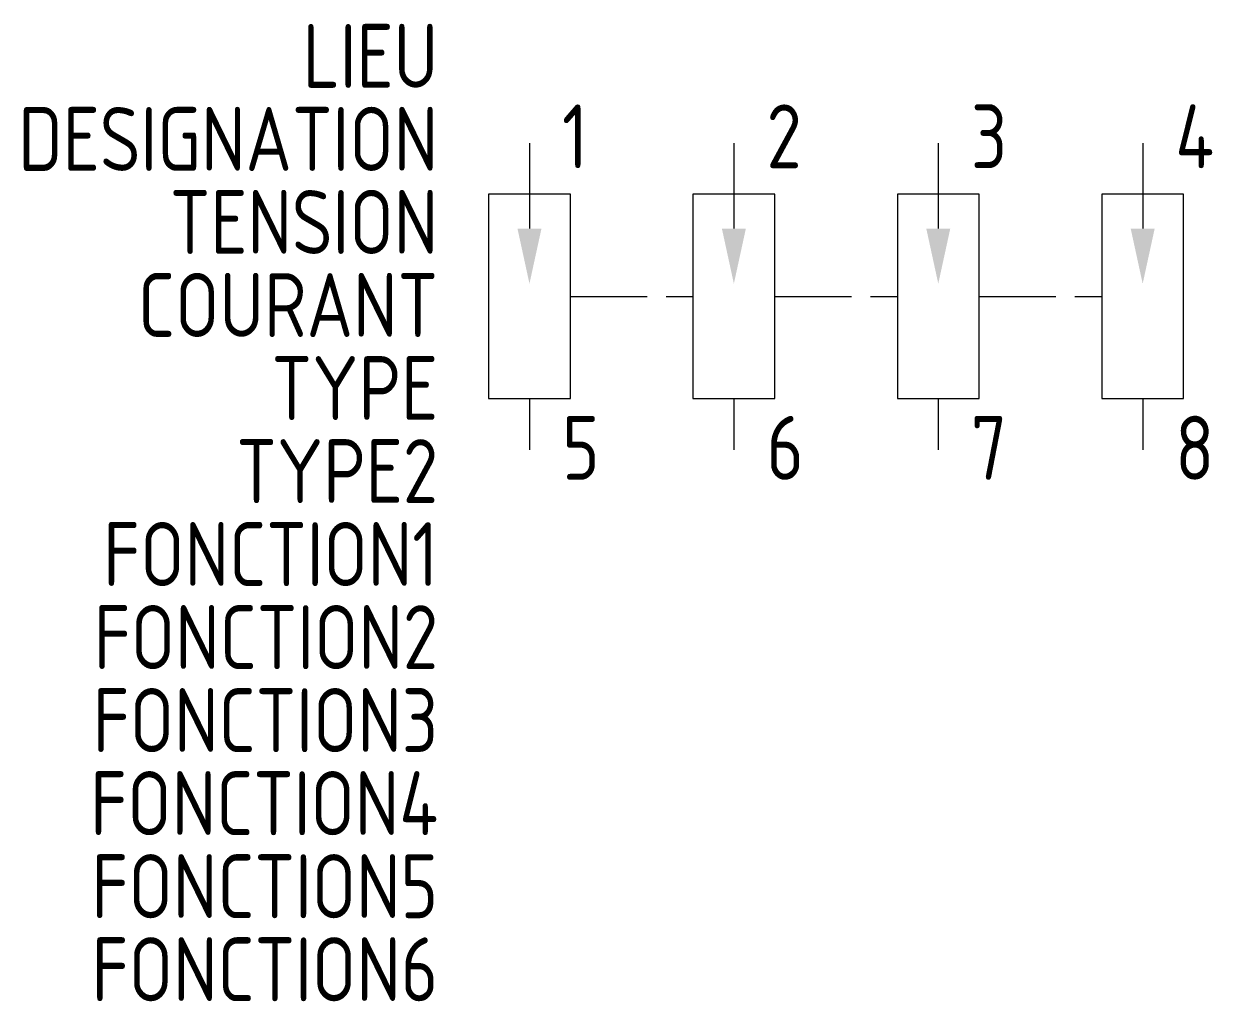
# Model space of a CAD drawing. Extents: x -1604.4 to -1557.9, y -913.2 to -874.9.
import ezdxf
from ezdxf.enums import TextEntityAlignment as Align

# ---------------------------------------------------------------- set-up
doc = ezdxf.new("R2010")
doc.units = 0
doc.linetypes.add('ACAD_ISO02W100', pattern=[15, 12, -3])
for name, color, linetype in [('SYMB_FIL', 3, 'CONTINUOUS'), ('SYMB_FIL_FIN', 1, 'CONTINUOUS'), ('SYMB_LIAISON', 1, 'ACAD_ISO02W100'), ('SYMB_TXT_CONTACT', 2, 'CONTINUOUS'), ('SYMB_TXT_NOM', 3, 'CONTINUOUS')]:
    doc.layers.add(name, color=color, linetype=linetype)
doc.styles.add('NET2_5', font='isocp.shx', dxfattribs={"width": 0.9, "height": 2.5})

msp = doc.modelspace()

# ---------------------------------------------------------------- linework, layer by layer
at = {"layer": 'SYMB_FIL'}
for p, q in [((-1584.634, -879.593), (-1584.634, -882.937)), ((-1576.634, -879.593), (-1576.634, -882.937)), ((-1568.634, -879.593), (-1568.634, -882.937)), ((-1560.634, -879.593), (-1560.634, -882.937)), ((-1584.634, -889.593), (-1584.634, -891.593)), ((-1576.634, -889.593), (-1576.634, -891.593)), ((-1568.634, -889.593), (-1568.634, -891.593)), ((-1560.634, -889.593), (-1560.634, -891.593))]:
    msp.add_line(p, q, dxfattribs=at)
for points in [[(-1586.234, -881.593), (-1586.234, -889.593), (-1583.034, -889.593), (-1583.034, -881.593)], [(-1578.234, -881.593), (-1578.234, -889.593), (-1575.034, -889.593), (-1575.034, -881.593)], [(-1570.234, -881.593), (-1570.234, -889.593), (-1567.034, -889.593), (-1567.034, -881.593)], [(-1562.234, -881.593), (-1562.234, -889.593), (-1559.034, -889.593), (-1559.034, -881.593)]]:
    msp.add_lwpolyline(points, close=True, dxfattribs=at)
at = {"layer": 'SYMB_FIL_FIN'}
for points in [[(-1585.103, -882.937), (-1584.165, -882.937), (-1584.634, -885.093)], [(-1577.103, -882.937), (-1576.165, -882.937), (-1576.634, -885.093)], [(-1569.103, -882.937), (-1568.165, -882.937), (-1568.634, -885.093)], [(-1561.103, -882.937), (-1560.165, -882.937), (-1560.634, -885.093)]]:
    msp.add_solid(points, dxfattribs=at)
at = {"layer": 'SYMB_LIAISON', "ltscale": 0.25}
for p, q in [((-1583.034, -885.593), (-1578.234, -885.593)), ((-1575.034, -885.593), (-1570.234, -885.593)), ((-1567.034, -885.593), (-1562.234, -885.593))]:
    msp.add_line(p, q, dxfattribs=at)

# ---------------------------------------------------------------- texts
at = {"layer": 'SYMB_TXT_CONTACT', "style": 'NET2_5', "width": 0.9, "flags": 8}
for tag, p, s in [('1', (-1583.359, -880.577), '1'), ('2', (-1575.359, -880.577), '2'), ('3', (-1567.359, -880.577), '3'), ('4', (-1559.359, -880.577), '4'), ('5', (-1583.359, -892.767), '5'), ('6', (-1575.359, -892.767), '6'), ('7', (-1567.359, -892.767), '7'), ('8', (-1559.359, -892.767), '8')]:
    msp.add_attdef(tag, p, s, height=2.5, dxfattribs=at)
at = {"layer": 'SYMB_TXT_NOM', "style": 'NET2_5', "width": 0.9, "flags": 8}
for tag, text, p in [('LIEU', '', (-1588.209, -877.428)), ('DESIGNATION', 'Z?', (-1588.209, -880.678)), ('TENSION', '', (-1588.209, -883.928)), ('COURANT', '', (-1588.209, -887.178)), ('TYPE', '', (-1588.209, -890.428)), ('TYPE2', '', (-1588.209, -893.678)), ('FONCTION1', '', (-1588.209, -896.928)), ('FONCTION2', '', (-1588.209, -900.178)), ('FONCTION3', '', (-1588.209, -903.428)), ('FONCTION4', '', (-1588.209, -906.678)), ('FONCTION5', '', (-1588.209, -909.928)), ('FONCTION6', '', (-1588.209, -913.178))]:
    msp.add_attdef(tag, text=text, height=2.5, dxfattribs=at).set_placement(p, align=Align.RIGHT)

doc.saveas('drawing.dxf')
